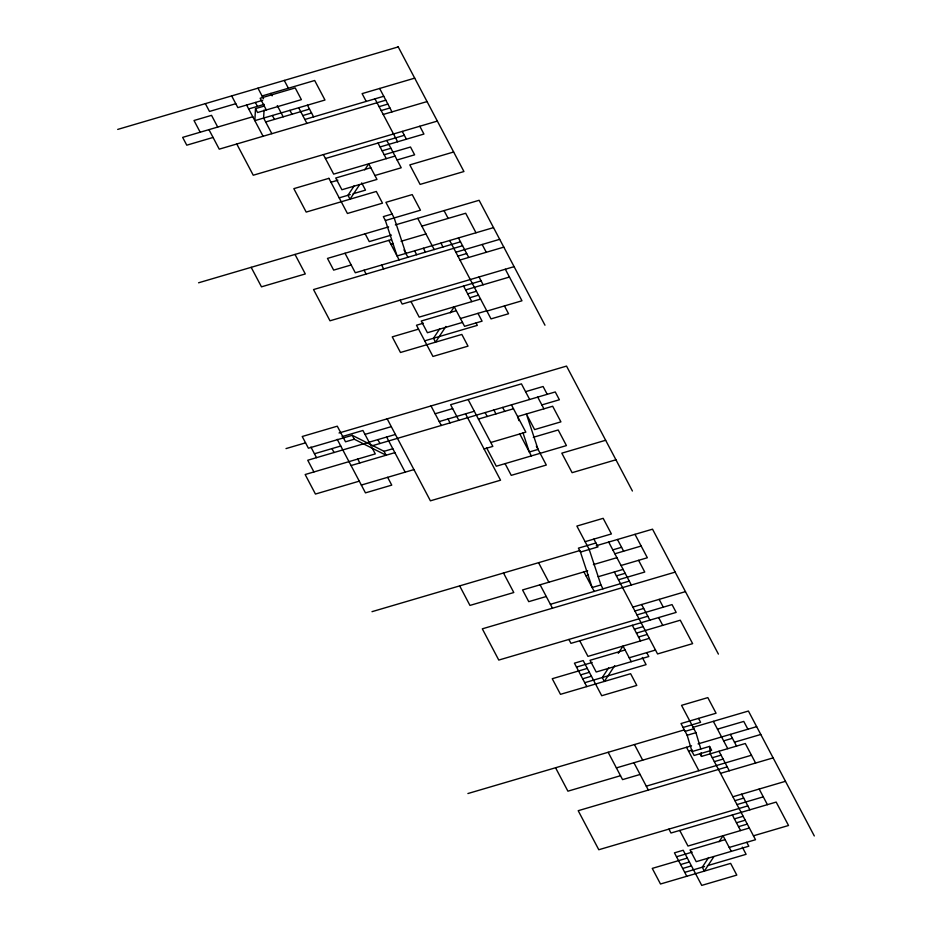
<?xml version="1.0" encoding="UTF-8"?>
<svg xmlns="http://www.w3.org/2000/svg" width="932" height="932" viewBox="0 0 932 932"><rect width="100%" height="100%" fill="white"/><g stroke="black" fill="none" stroke-linecap="round" stroke-linejoin="round"><path stroke-width="1.4" d="M264.269 106.05L255.496 108.625L254.844 120.647L324.977 100.027L314.678 80.501L262.09 95.973M264.047 110.058L263.616 118.073L271.841 133.684M354.358 185.596L347.962 195.277L350.024 199.18L359.612 184.664M364.738 169.869L368.734 163.811L376.971 179.422L341.904 189.744L335.73 178.024L370.796 167.713M439.881 328.588L433.485 338.269L435.547 342.172L445.927 326.433M450.261 312.849L454.257 306.803L464.555 326.317L482.089 321.156L477.965 313.35M608.654 667.86L602.258 677.541L604.32 681.443L614.701 665.704M618.242 653.332L623.03 646.062L631.267 661.685M708.658 857.522L702.274 867.203L704.324 871.105L713.924 856.59M719.05 841.794L723.046 835.736L731.282 851.359M117.7 129.42L398.232 46.915M235.784 103.708L209.49 111.444L205.366 103.638M262.754 100.283L237.846 107.611L231.672 95.903M248.669 108.939L264.175 104.384M252.782 116.745L182.649 137.377L186.773 145.182L213.067 137.447M265.667 121.976L309.506 109.091M414.693 78.148L362.105 93.619L366.218 101.425M302.795 115.568L311.556 112.993M304.857 119.471L383.751 96.264M385.813 100.167L219.241 149.155L208.954 129.641M379.103 106.656L387.863 104.081M381.165 110.559L389.925 107.984M383.215 114.461L427.054 101.576M437.341 121.09L253.248 175.228L236.775 144.006M325.443 158.51L404.337 135.303M380.093 146.941L423.932 134.057L419.808 126.251M382.155 150.844L390.916 148.27M384.217 154.747L410.511 147.023L414.623 154.829L397.09 159.978M395.04 156.075L333.668 174.121L323.381 154.607M330.965 182.241L337.885 180.214M453.639 151.998L409.812 164.894L420.099 184.408L463.938 171.523L398.069 46.6M374.909 175.519L401.214 167.783L386.803 140.464M339.19 197.864L350.269 194.602M353.042 193.786L365.495 190.128L361.698 182.917M392.092 214.045L383.332 216.62L385.382 220.535L397.079 255.974L493.517 227.618M385.382 220.535L420.448 210.213L412.212 194.602L385.918 202.337L394.154 217.948L405.851 253.399M198.574 282.792L388.667 226.884M395.366 224.915L479.106 200.287L544.975 325.21M391.405 235.097L369.258 241.609L365.146 233.804M421.858 226.138L465.685 213.253L475.984 232.767M391.358 239.629L327.482 258.409L333.656 270.117L351.189 264.968M390.904 244.266L393.409 243.532M401.063 241.283L425.971 233.955M460.501 241.831L355.313 272.773L345.015 253.248M462.563 245.733L313.536 289.561L329.998 320.794L514.103 266.657M455.853 252.222L499.692 239.326M457.915 256.125L466.687 253.539M459.977 260.028L503.804 247.131M481.087 280.87L402.193 304.077L400.131 300.174M465.616 289.934L509.455 277.037M467.678 293.836L476.438 291.262M469.74 297.739L478.5 295.164M480.562 299.067L419.19 317.113L410.965 301.49M456.319 310.705L421.252 321.016L427.427 332.724L462.493 322.414M423.408 323.194L416.488 325.233L432.949 356.455L468.015 346.145L461.841 334.437L400.48 352.482L392.244 336.871L418.538 329.136M460.431 318.511L486.737 310.775M486.9 311.09L521.967 300.78L505.33 269.231M424.712 340.844L477.312 325.373L476.054 322.973M286.007 448.595L305.545 442.851M339.038 432.996L566.539 366.09L632.409 491.013M342.172 436.584L362.932 430.479L370.656 445.123M352.238 435.326L308.399 448.21L302.224 436.502L337.291 426.192L345.527 441.803L354.288 439.228L386.116 455.224L384.054 451.321L352.238 435.326L354.288 439.228M364.995 434.382L391.3 426.646M435.127 413.761L452.661 408.6M314.457 453.756L340.751 446.02M525.566 391.673L543.1 386.512L547.212 394.318M395.413 434.452L307.746 460.245L313.921 471.953M439.24 421.567L474.306 411.257M371.169 446.09L555.262 391.953L559.386 399.758L541.853 404.919M478.431 419.062L513.497 408.752M384.054 451.321L392.826 448.746M351.049 465.546L394.877 452.649M359.286 481.157L315.447 494.053L305.16 474.528L375.293 453.907L372.206 448.047M490.78 442.49L525.846 432.168L511.435 404.849M361.336 485.059L413.936 469.588M484.069 448.968L492.842 446.393L468.132 399.548M533.29 437.306L558.198 429.978L566.435 445.589L496.302 466.221L486.551 447.733M605.649 440.265L561.81 453.162L572.108 472.675L615.936 459.791M585.11 541.678L611.404 533.943L603.167 518.332L576.873 526.067L589.222 549.484L600.919 584.935L602.981 588.838M595.932 543.007L578.399 548.156L580.461 552.07L592.158 587.51L600.919 584.935M371.996 611.672L579.949 550.521M596.235 545.733L652.528 529.178L718.397 654.101M580.461 552.07L597.995 546.909L593.87 539.104M612.813 549.868L621.574 547.294M614.875 553.771L641.169 546.035M593.393 564.606L616.926 557.674M587.684 570.792L522.561 589.944L528.735 601.653L546.269 596.503M585.983 575.801L588.488 575.067M621.05 565.491L647.344 557.755L634.995 534.327M598.193 576.722L623.1 569.394M616.402 575.871L625.162 573.297M618.452 579.774L644.758 572.038L638.583 560.33M550.381 604.309L629.275 581.102M675.176 572.12L482.31 628.832L498.771 660.066L647.81 616.238M632.863 607.105L685.463 591.634M634.925 611.008L643.686 608.433M636.987 614.91L672.042 604.6L676.166 612.406L570.966 643.348L568.904 639.445M634.389 629.205L643.162 626.619M636.451 633.108L680.278 620.211L692.627 643.639L657.561 653.949L614.339 571.968M638.513 637.01L647.274 634.436M649.336 638.338L587.964 656.384L579.727 640.762M625.092 649.977L590.026 660.287L596.2 671.995L648.8 656.524L646.738 652.621M576.489 667.079L592.181 662.466M587.311 668.407L552.245 678.717L560.482 694.328L630.615 673.708L636.789 685.416L601.722 695.726L583.199 660.602L574.427 663.176L586.787 686.593M629.205 657.782L655.511 650.047M580.601 674.885L589.374 672.31M582.663 678.787L591.436 676.213M584.725 682.69L646.086 664.644L642.288 657.444M683.063 727.449L700.596 722.288L698.534 718.386M467.899 793.54L684.286 729.896M692.592 727.449L748.419 711.034L814.3 835.957M685.125 731.352L693.886 728.766M695.948 732.68L681.537 705.349L707.831 697.614L716.067 713.225L681.001 723.547L687.175 735.255L695.948 732.68L700.817 749.002M717.477 729.15L743.771 721.426L747.895 729.232M616.39 767.898L691.532 745.798M698.056 743.887L756.656 726.645M688.585 751.18L692.336 750.074M723.651 740.87L732.412 738.284M692.045 751.576L709.578 746.416L711.64 750.318L694.107 755.479L692.045 751.576L687.175 735.255M620.514 775.704L567.914 791.175L555.565 767.758M734.474 742.198L760.78 734.463M640.098 774.457L622.564 779.618L608.165 752.287M700.235 754.07L701.47 756.411L745.297 743.515L755.596 763.04M712.293 757.739L721.065 755.153M714.355 761.642L723.116 759.056M646.284 786.165L751.472 755.235M727.24 766.873L578.201 810.7L598.787 849.739L747.825 805.9M720.529 773.35L773.129 757.879M732.878 796.778L785.478 781.307M734.94 800.681L743.701 798.095M736.991 804.584L763.296 796.848M734.404 818.867L743.165 816.292M736.466 822.77L745.227 820.195M738.517 826.672L747.289 824.098M749.351 828L687.979 846.046L679.743 830.435M725.108 839.639L690.041 849.949L696.216 861.669L748.815 846.198L746.753 842.295M676.504 856.753L692.196 852.139M753.464 835.806L788.53 825.496L776.181 802.079L670.982 833.01L668.92 829.107M687.327 858.069L652.26 868.391L660.497 884.002L730.63 863.382L736.804 875.09L701.738 885.4L683.214 850.264L674.442 852.838L686.791 876.266M729.22 847.444L755.526 839.72L710.231 753.837L709.578 746.416M680.616 864.558L689.389 861.972M682.678 868.461L691.451 865.886M684.74 872.364L704.58 866.527M707.341 865.712L746.101 854.318L742.303 847.106M482.159 244.487L486.271 252.292M504.433 305.941L508.557 313.746L491.024 318.895L449.678 240.503M659.169 599.369L663.281 607.175M730.362 734.381L736.536 746.101M759.172 789.043L767.409 804.654M379.639 88.458L391.988 111.887M402.275 131.4L406.399 139.206M444.04 210.597L448.152 218.414M458.451 237.928L468.738 257.442M479.036 276.967L483.149 284.773M617.462 539.488L623.636 551.196M658.633 617.567L662.745 625.372M713.353 721.345L727.764 748.676M537.729 397.114L543.915 408.822M374.979 98.85L397.626 141.792M608.689 542.063L631.337 585.005M641.635 604.53L649.86 620.141M719.003 751.25L729.29 770.776M741.639 794.192L749.876 809.815M529.679 399.478L521.442 383.868L450.599 404.698L458.835 420.309M440.918 243.089L442.98 246.992M463.553 286.031L471.79 301.642M378.031 143.039L386.267 158.661M417.734 218.333L434.207 249.566M632.327 625.302L640.564 640.913M732.342 814.964L740.579 830.587M536.331 446.125L546.315 465.045L511.249 475.355L505.074 463.635M423.384 248.238L425.446 252.141M686.523 747.278L698.872 770.694M519.672 433.718L531.368 455.911M502.674 407.424L504.725 411.327M414.612 250.825L416.674 254.727M583.921 571.899L594.208 591.412M493.902 409.998L495.964 413.901M403.999 249.881L407.913 257.302M485.141 412.585L487.191 416.488M388.854 240.363L399.141 259.877M307.443 105.188L313.618 116.896M465.546 413.831L500.542 480.201L430.409 500.822L387.176 418.841M284.272 80.432L288.384 88.237M298.671 107.763L306.908 123.374M381.607 265.038L383.669 268.94M538.568 562.695L548.855 582.209M634.459 744.552L642.696 760.163M289.91 110.337L291.972 114.24M540.094 584.783L552.443 608.212M633.923 762.749L648.334 790.068M448.012 418.992L450.074 422.895M270.851 93.398L272.132 95.833M277.282 105.596L283.2 116.815M364.074 270.187L366.136 274.101M431.015 405.956L441.302 425.47M257.966 88.167L263.523 98.71M272.377 115.498L274.439 119.401M266.319 109.953L260.144 98.244L295.211 87.934L301.385 99.642L257.558 112.527L255.496 108.625M255.38 102.462L257.43 106.365M503.501 573.005L513.788 592.519L469.961 605.416L459.662 585.89M246.607 105.036L263.08 136.27M295.013 254.436L305.3 273.95L261.473 286.835L251.174 267.321M386.652 437.038L405.175 472.175M217.715 127.055L211.541 115.347L194.007 120.508L200.182 132.216M377.879 439.613L379.941 443.515M387.642 477.324L391.755 485.129L365.461 492.865L337.221 439.333M357.76 459.057L359.81 462.959M331.99 448.607L334.052 452.509M310.927 447.069L316.519 457.659M518.961 420.647L517.61 416.557L552.676 406.247L560.913 421.858L534.607 429.594L526.382 413.983L538.079 449.422L529.306 451.997L523.015 432.914M701.144 752.707L701.47 756.411M328.903 178.338L293.836 188.648L306.185 212.077L376.318 191.456L382.493 203.164L347.426 213.475L328.903 178.338"/></g></svg>
